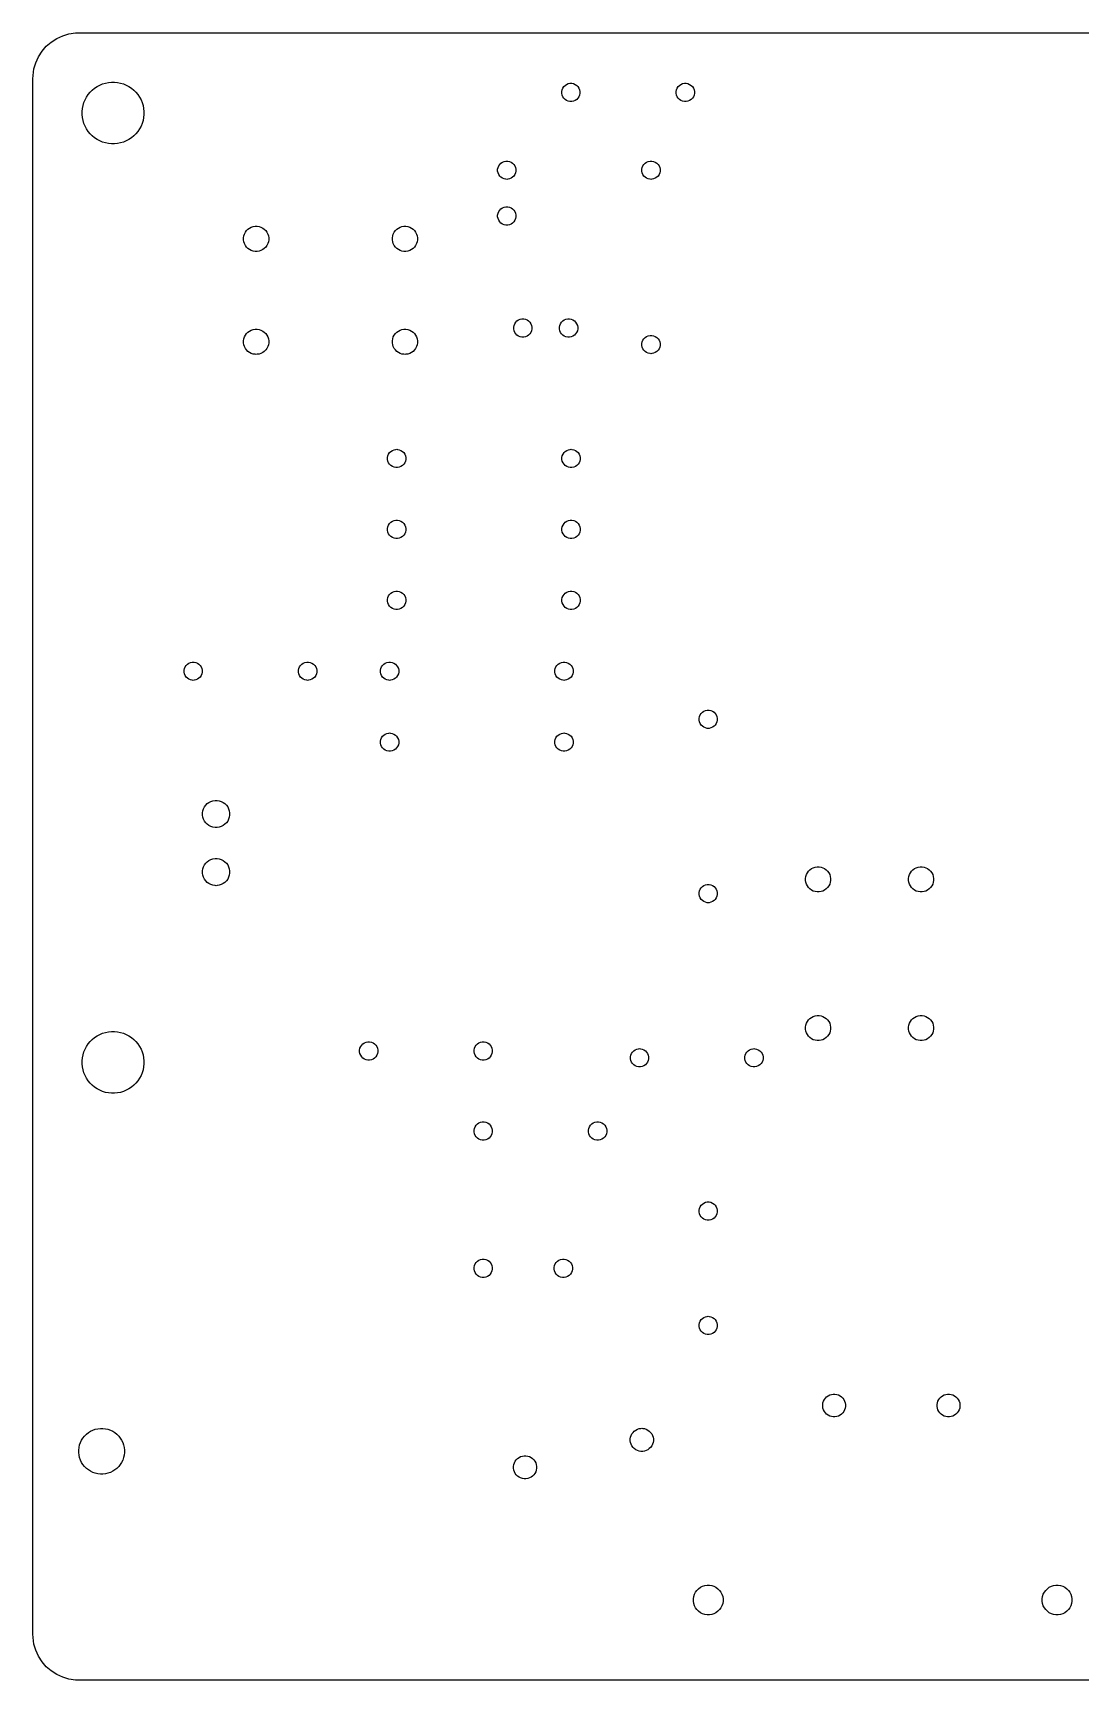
# Model space of a CAD drawing. Header units: millimetres. Extents: x 0 to 90, y 0 to 72.
# Drawn here: x 0 to 45.7, y 0 to 72 of the extents above; entities that cross this region are included whole.
import ezdxf

# ---------------------------------------------------------------- set-up
doc = ezdxf.new("R2010")
doc.units = ezdxf.units.MM
doc.layers.add('CUT', color=1, linetype='CONTINUOUS')

msp = doc.modelspace()

# ---------------------------------------------------------------- linework, layer by layer
at = {"layer": 'CUT'}
msp.add_lwpolyline([(88, 0), (2, 0), (1.8571, 0.0025), (1.5743, 0.0432), (1.3002, 0.1237), (1.0403, 0.2424), (0.7999, 0.3969), (0.584, 0.584), (0.3969, 0.7999), (0.2424, 1.0403), (0.1237, 1.3002), (0.0432, 1.5743), (0.0025, 1.8571), (0, 2), (0, 70), (0.0025, 70.1429), (0.0432, 70.4257), (0.1237, 70.6998), (0.2424, 70.9597), (0.3969, 71.2001), (0.584, 71.416), (0.7999, 71.6031), (1.0403, 71.7576), (1.3002, 71.8763), (1.5743, 71.9568), (1.8571, 71.9975), (2, 72), (88, 72)], dxfattribs=at)
for points in [[(3.5662, 69.8484), (3.6981, 69.8354), (3.828, 69.8095), (3.9548, 69.7711), (4.0772, 69.7204), (4.194, 69.6579), (4.3042, 69.5843), (4.4066, 69.5003), (4.5003, 69.4066), (4.5843, 69.3042), (4.6579, 69.194), (4.7204, 69.0772), (4.7711, 68.9548), (4.8095, 68.828), (4.8354, 68.6981), (4.8484, 68.5662), (4.8484, 68.4338), (4.8354, 68.3019), (4.8095, 68.172), (4.7711, 68.0452), (4.7204, 67.9228), (4.6579, 67.806), (4.5843, 67.6958), (4.5003, 67.5934), (4.4066, 67.4997), (4.3042, 67.4157), (4.194, 67.3421), (4.0772, 67.2796), (3.9548, 67.2289), (3.828, 67.1905), (3.6981, 67.1646), (3.5662, 67.1516), (3.5, 67.15), (3.4338, 67.1516), (3.3019, 67.1646), (3.172, 67.1905), (3.0452, 67.2289), (2.9228, 67.2796), (2.806, 67.3421), (2.6958, 67.4157), (2.5934, 67.4997), (2.4997, 67.5934), (2.4157, 67.6958), (2.3421, 67.806), (2.2796, 67.9228), (2.2289, 68.0452), (2.1905, 68.172), (2.1646, 68.3019), (2.1516, 68.4338), (2.1516, 68.5662), (2.1646, 68.6981), (2.1905, 68.828), (2.2289, 68.9548), (2.2796, 69.0772), (2.3421, 69.194), (2.4157, 69.3042), (2.4997, 69.4066), (2.5934, 69.5003), (2.6958, 69.5843), (2.806, 69.6579), (2.9228, 69.7204), (3.0452, 69.7711), (3.172, 69.8095), (3.3019, 69.8354), (3.4338, 69.8484), (3.5, 69.85)], [(23.5392, 69.7981), (23.6161, 69.7828), (23.6886, 69.7528), (23.7538, 69.7092), (23.8092, 69.6538), (23.8528, 69.5886), (23.8828, 69.5161), (23.8981, 69.4392), (23.8981, 69.3608), (23.8828, 69.2839), (23.8528, 69.2114), (23.8092, 69.1462), (23.7538, 69.0908), (23.6886, 69.0472), (23.6161, 69.0172), (23.5392, 69.0019), (23.5, 69), (23.4608, 69.0019), (23.3839, 69.0172), (23.3114, 69.0472), (23.2462, 69.0908), (23.1908, 69.1462), (23.1472, 69.2114), (23.1172, 69.2839), (23.1019, 69.3608), (23.1019, 69.4392), (23.1172, 69.5161), (23.1472, 69.5886), (23.1908, 69.6538), (23.2462, 69.7092), (23.3114, 69.7528), (23.3839, 69.7828), (23.4608, 69.7981), (23.5, 69.8)], [(28.5392, 69.7981), (28.6161, 69.7828), (28.6886, 69.7528), (28.7538, 69.7092), (28.8092, 69.6538), (28.8528, 69.5886), (28.8828, 69.5161), (28.8981, 69.4392), (28.8981, 69.3608), (28.8828, 69.2839), (28.8528, 69.2114), (28.8092, 69.1462), (28.7538, 69.0908), (28.6886, 69.0472), (28.6161, 69.0172), (28.5392, 69.0019), (28.5, 69), (28.4608, 69.0019), (28.3839, 69.0172), (28.3114, 69.0472), (28.2462, 69.0908), (28.1908, 69.1462), (28.1472, 69.2114), (28.1172, 69.2839), (28.1019, 69.3608), (28.1019, 69.4392), (28.1172, 69.5161), (28.1472, 69.5886), (28.1908, 69.6538), (28.2462, 69.7092), (28.3114, 69.7528), (28.3839, 69.7828), (28.4608, 69.7981), (28.5, 69.8)], [(20.7392, 66.3981), (20.8161, 66.3828), (20.8886, 66.3528), (20.9538, 66.3092), (21.0092, 66.2538), (21.0528, 66.1886), (21.0828, 66.1161), (21.0981, 66.0392), (21.0981, 65.9608), (21.0828, 65.8839), (21.0528, 65.8114), (21.0092, 65.7462), (20.9538, 65.6908), (20.8886, 65.6472), (20.8161, 65.6172), (20.7392, 65.6019), (20.7, 65.6), (20.6608, 65.6019), (20.5839, 65.6172), (20.5114, 65.6472), (20.4462, 65.6908), (20.3908, 65.7462), (20.3472, 65.8114), (20.3172, 65.8839), (20.3019, 65.9608), (20.3019, 66.0392), (20.3172, 66.1161), (20.3472, 66.1886), (20.3908, 66.2538), (20.4462, 66.3092), (20.5114, 66.3528), (20.5839, 66.3828), (20.6608, 66.3981), (20.7, 66.4)], [(27.0392, 66.3981), (27.1161, 66.3828), (27.1886, 66.3528), (27.2538, 66.3092), (27.3092, 66.2538), (27.3528, 66.1886), (27.3828, 66.1161), (27.3981, 66.0392), (27.3981, 65.9608), (27.3828, 65.8839), (27.3528, 65.8114), (27.3092, 65.7462), (27.2538, 65.6908), (27.1886, 65.6472), (27.1161, 65.6172), (27.0392, 65.6019), (27, 65.6), (26.9608, 65.6019), (26.8839, 65.6172), (26.8114, 65.6472), (26.7462, 65.6908), (26.6908, 65.7462), (26.6472, 65.8114), (26.6172, 65.8839), (26.6019, 65.9608), (26.6019, 66.0392), (26.6172, 66.1161), (26.6472, 66.1886), (26.6908, 66.2538), (26.7462, 66.3092), (26.8114, 66.3528), (26.8839, 66.3828), (26.9608, 66.3981), (27, 66.4)], [(20.7392, 64.3981), (20.8161, 64.3828), (20.8886, 64.3528), (20.9538, 64.3092), (21.0092, 64.2538), (21.0528, 64.1886), (21.0828, 64.1161), (21.0981, 64.0392), (21.0981, 63.9608), (21.0828, 63.8839), (21.0528, 63.8114), (21.0092, 63.7462), (20.9538, 63.6908), (20.8886, 63.6472), (20.8161, 63.6172), (20.7392, 63.6019), (20.7, 63.6), (20.6608, 63.6019), (20.5839, 63.6172), (20.5114, 63.6472), (20.4462, 63.6908), (20.3908, 63.7462), (20.3472, 63.8114), (20.3172, 63.8839), (20.3019, 63.9608), (20.3019, 64.0392), (20.3172, 64.1161), (20.3472, 64.1886), (20.3908, 64.2538), (20.4462, 64.3092), (20.5114, 64.3528), (20.5839, 64.3828), (20.6608, 64.3981), (20.7, 64.4)], [(9.7932, 63.5483), (9.8784, 63.5348), (9.9605, 63.5081), (10.0374, 63.469), (10.1072, 63.4182), (10.1682, 63.3572), (10.219, 63.2874), (10.2581, 63.2105), (10.2848, 63.1284), (10.2983, 63.0432), (10.2983, 62.9568), (10.2848, 62.8716), (10.2581, 62.7895), (10.219, 62.7126), (10.1682, 62.6428), (10.1072, 62.5818), (10.0374, 62.531), (9.9605, 62.4919), (9.8784, 62.4652), (9.7932, 62.4517), (9.75, 62.45), (9.7068, 62.4517), (9.6216, 62.4652), (9.5395, 62.4919), (9.4626, 62.531), (9.3928, 62.5818), (9.3318, 62.6428), (9.281, 62.7126), (9.2419, 62.7895), (9.2152, 62.8716), (9.2017, 62.9568), (9.2017, 63.0432), (9.2152, 63.1284), (9.2419, 63.2105), (9.281, 63.2874), (9.3318, 63.3572), (9.3928, 63.4182), (9.4626, 63.469), (9.5395, 63.5081), (9.6216, 63.5348), (9.7068, 63.5483), (9.75, 63.55)], [(16.2932, 63.5483), (16.3784, 63.5348), (16.4605, 63.5081), (16.5374, 63.469), (16.6072, 63.4182), (16.6682, 63.3572), (16.719, 63.2874), (16.7581, 63.2105), (16.7848, 63.1284), (16.7983, 63.0432), (16.7983, 62.9568), (16.7848, 62.8716), (16.7581, 62.7895), (16.719, 62.7126), (16.6682, 62.6428), (16.6072, 62.5818), (16.5374, 62.531), (16.4605, 62.4919), (16.3784, 62.4652), (16.2932, 62.4517), (16.25, 62.45), (16.2068, 62.4517), (16.1216, 62.4652), (16.0395, 62.4919), (15.9626, 62.531), (15.8928, 62.5818), (15.8318, 62.6428), (15.781, 62.7126), (15.7419, 62.7895), (15.7152, 62.8716), (15.7017, 62.9568), (15.7017, 63.0432), (15.7152, 63.1284), (15.7419, 63.2105), (15.781, 63.2874), (15.8318, 63.3572), (15.8928, 63.4182), (15.9626, 63.469), (16.0395, 63.5081), (16.1216, 63.5348), (16.2068, 63.5483), (16.25, 63.55)], [(9.7932, 59.0483), (9.8784, 59.0348), (9.9605, 59.0081), (10.0374, 58.969), (10.1072, 58.9182), (10.1682, 58.8572), (10.219, 58.7874), (10.2581, 58.7105), (10.2848, 58.6284), (10.2983, 58.5432), (10.2983, 58.4568), (10.2848, 58.3716), (10.2581, 58.2895), (10.219, 58.2126), (10.1682, 58.1428), (10.1072, 58.0818), (10.0374, 58.031), (9.9605, 57.9919), (9.8784, 57.9652), (9.7932, 57.9517), (9.75, 57.95), (9.7068, 57.9517), (9.6216, 57.9652), (9.5395, 57.9919), (9.4626, 58.031), (9.3928, 58.0818), (9.3318, 58.1428), (9.281, 58.2126), (9.2419, 58.2895), (9.2152, 58.3716), (9.2017, 58.4568), (9.2017, 58.5432), (9.2152, 58.6284), (9.2419, 58.7105), (9.281, 58.7874), (9.3318, 58.8572), (9.3928, 58.9182), (9.4626, 58.969), (9.5395, 59.0081), (9.6216, 59.0348), (9.7068, 59.0483), (9.75, 59.05)], [(16.2932, 59.0483), (16.3784, 59.0348), (16.4605, 59.0081), (16.5374, 58.969), (16.6072, 58.9182), (16.6682, 58.8572), (16.719, 58.7874), (16.7581, 58.7105), (16.7848, 58.6284), (16.7983, 58.5432), (16.7983, 58.4568), (16.7848, 58.3716), (16.7581, 58.2895), (16.719, 58.2126), (16.6682, 58.1428), (16.6072, 58.0818), (16.5374, 58.031), (16.4605, 57.9919), (16.3784, 57.9652), (16.2932, 57.9517), (16.25, 57.95), (16.2068, 57.9517), (16.1216, 57.9652), (16.0395, 57.9919), (15.9626, 58.031), (15.8928, 58.0818), (15.8318, 58.1428), (15.781, 58.2126), (15.7419, 58.2895), (15.7152, 58.3716), (15.7017, 58.4568), (15.7017, 58.5432), (15.7152, 58.6284), (15.7419, 58.7105), (15.781, 58.7874), (15.8318, 58.8572), (15.8928, 58.9182), (15.9626, 58.969), (16.0395, 59.0081), (16.1216, 59.0348), (16.2068, 59.0483), (16.25, 59.05)], [(21.4392, 59.4981), (21.5161, 59.4828), (21.5886, 59.4528), (21.6538, 59.4092), (21.7092, 59.3538), (21.7528, 59.2886), (21.7828, 59.2161), (21.7981, 59.1392), (21.7981, 59.0608), (21.7828, 58.9839), (21.7528, 58.9114), (21.7092, 58.8462), (21.6538, 58.7908), (21.5886, 58.7472), (21.5161, 58.7172), (21.4392, 58.7019), (21.4, 58.7), (21.3608, 58.7019), (21.2839, 58.7172), (21.2114, 58.7472), (21.1462, 58.7908), (21.0908, 58.8462), (21.0472, 58.9114), (21.0172, 58.9839), (21.0019, 59.0608), (21.0019, 59.1392), (21.0172, 59.2161), (21.0472, 59.2886), (21.0908, 59.3538), (21.1462, 59.4092), (21.2114, 59.4528), (21.2839, 59.4828), (21.3608, 59.4981), (21.4, 59.5)], [(23.4392, 59.4981), (23.5161, 59.4828), (23.5886, 59.4528), (23.6538, 59.4092), (23.7092, 59.3538), (23.7528, 59.2886), (23.7828, 59.2161), (23.7981, 59.1392), (23.7981, 59.0608), (23.7828, 58.9839), (23.7528, 58.9114), (23.7092, 58.8462), (23.6538, 58.7908), (23.5886, 58.7472), (23.5161, 58.7172), (23.4392, 58.7019), (23.4, 58.7), (23.3608, 58.7019), (23.2839, 58.7172), (23.2114, 58.7472), (23.1462, 58.7908), (23.0908, 58.8462), (23.0472, 58.9114), (23.0172, 58.9839), (23.0019, 59.0608), (23.0019, 59.1392), (23.0172, 59.2161), (23.0472, 59.2886), (23.0908, 59.3538), (23.1462, 59.4092), (23.2114, 59.4528), (23.2839, 59.4828), (23.3608, 59.4981), (23.4, 59.5)], [(27.0392, 58.7781), (27.1161, 58.7628), (27.1886, 58.7328), (27.2538, 58.6892), (27.3092, 58.6338), (27.3528, 58.5686), (27.3828, 58.4961), (27.3981, 58.4192), (27.3981, 58.3408), (27.3828, 58.2639), (27.3528, 58.1914), (27.3092, 58.1262), (27.2538, 58.0708), (27.1886, 58.0272), (27.1161, 57.9972), (27.0392, 57.9819), (27, 57.98), (26.9608, 57.9819), (26.8839, 57.9972), (26.8114, 58.0272), (26.7462, 58.0708), (26.6908, 58.1262), (26.6472, 58.1914), (26.6172, 58.2639), (26.6019, 58.3408), (26.6019, 58.4192), (26.6172, 58.4961), (26.6472, 58.5686), (26.6908, 58.6338), (26.7462, 58.6892), (26.8114, 58.7328), (26.8839, 58.7628), (26.9608, 58.7781), (27, 58.78)], [(15.9292, 53.7981), (16.0061, 53.7828), (16.0786, 53.7528), (16.1438, 53.7092), (16.1992, 53.6538), (16.2428, 53.5886), (16.2728, 53.5161), (16.2881, 53.4392), (16.2881, 53.3608), (16.2728, 53.2839), (16.2428, 53.2114), (16.1992, 53.1462), (16.1438, 53.0908), (16.0786, 53.0472), (16.0061, 53.0172), (15.9292, 53.0019), (15.89, 53), (15.8508, 53.0019), (15.7739, 53.0172), (15.7014, 53.0472), (15.6362, 53.0908), (15.5808, 53.1462), (15.5372, 53.2114), (15.5072, 53.2839), (15.4919, 53.3608), (15.4919, 53.4392), (15.5072, 53.5161), (15.5372, 53.5886), (15.5808, 53.6538), (15.6362, 53.7092), (15.7014, 53.7528), (15.7739, 53.7828), (15.8508, 53.7981), (15.89, 53.8)], [(23.5492, 53.7981), (23.6261, 53.7828), (23.6986, 53.7528), (23.7638, 53.7092), (23.8192, 53.6538), (23.8628, 53.5886), (23.8928, 53.5161), (23.9081, 53.4392), (23.9081, 53.3608), (23.8928, 53.2839), (23.8628, 53.2114), (23.8192, 53.1462), (23.7638, 53.0908), (23.6986, 53.0472), (23.6261, 53.0172), (23.5492, 53.0019), (23.51, 53), (23.4708, 53.0019), (23.3939, 53.0172), (23.3214, 53.0472), (23.2562, 53.0908), (23.2008, 53.1462), (23.1572, 53.2114), (23.1272, 53.2839), (23.1119, 53.3608), (23.1119, 53.4392), (23.1272, 53.5161), (23.1572, 53.5886), (23.2008, 53.6538), (23.2562, 53.7092), (23.3214, 53.7528), (23.3939, 53.7828), (23.4708, 53.7981), (23.51, 53.8)], [(15.9292, 50.6981), (16.0061, 50.6828), (16.0786, 50.6528), (16.1438, 50.6092), (16.1992, 50.5538), (16.2428, 50.4886), (16.2728, 50.4161), (16.2881, 50.3392), (16.2881, 50.2608), (16.2728, 50.1839), (16.2428, 50.1114), (16.1992, 50.0462), (16.1438, 49.9908), (16.0786, 49.9472), (16.0061, 49.9172), (15.9292, 49.9019), (15.89, 49.9), (15.8508, 49.9019), (15.7739, 49.9172), (15.7014, 49.9472), (15.6362, 49.9908), (15.5808, 50.0462), (15.5372, 50.1114), (15.5072, 50.1839), (15.4919, 50.2608), (15.4919, 50.3392), (15.5072, 50.4161), (15.5372, 50.4886), (15.5808, 50.5538), (15.6362, 50.6092), (15.7014, 50.6528), (15.7739, 50.6828), (15.8508, 50.6981), (15.89, 50.7)], [(23.5492, 50.6981), (23.6261, 50.6828), (23.6986, 50.6528), (23.7638, 50.6092), (23.8192, 50.5538), (23.8628, 50.4886), (23.8928, 50.4161), (23.9081, 50.3392), (23.9081, 50.2608), (23.8928, 50.1839), (23.8628, 50.1114), (23.8192, 50.0462), (23.7638, 49.9908), (23.6986, 49.9472), (23.6261, 49.9172), (23.5492, 49.9019), (23.51, 49.9), (23.4708, 49.9019), (23.3939, 49.9172), (23.3214, 49.9472), (23.2562, 49.9908), (23.2008, 50.0462), (23.1572, 50.1114), (23.1272, 50.1839), (23.1119, 50.2608), (23.1119, 50.3392), (23.1272, 50.4161), (23.1572, 50.4886), (23.2008, 50.5538), (23.2562, 50.6092), (23.3214, 50.6528), (23.3939, 50.6828), (23.4708, 50.6981), (23.51, 50.7)], [(15.9292, 47.5981), (16.0061, 47.5828), (16.0786, 47.5528), (16.1438, 47.5092), (16.1992, 47.4538), (16.2428, 47.3886), (16.2728, 47.3161), (16.2881, 47.2392), (16.2881, 47.1608), (16.2728, 47.0839), (16.2428, 47.0114), (16.1992, 46.9462), (16.1438, 46.8908), (16.0786, 46.8472), (16.0061, 46.8172), (15.9292, 46.8019), (15.89, 46.8), (15.8508, 46.8019), (15.7739, 46.8172), (15.7014, 46.8472), (15.6362, 46.8908), (15.5808, 46.9462), (15.5372, 47.0114), (15.5072, 47.0839), (15.4919, 47.1608), (15.4919, 47.2392), (15.5072, 47.3161), (15.5372, 47.3886), (15.5808, 47.4538), (15.6362, 47.5092), (15.7014, 47.5528), (15.7739, 47.5828), (15.8508, 47.5981), (15.89, 47.6)], [(23.5492, 47.5981), (23.6261, 47.5828), (23.6986, 47.5528), (23.7638, 47.5092), (23.8192, 47.4538), (23.8628, 47.3886), (23.8928, 47.3161), (23.9081, 47.2392), (23.9081, 47.1608), (23.8928, 47.0839), (23.8628, 47.0114), (23.8192, 46.9462), (23.7638, 46.8908), (23.6986, 46.8472), (23.6261, 46.8172), (23.5492, 46.8019), (23.51, 46.8), (23.4708, 46.8019), (23.3939, 46.8172), (23.3214, 46.8472), (23.2562, 46.8908), (23.2008, 46.9462), (23.1572, 47.0114), (23.1272, 47.0839), (23.1119, 47.1608), (23.1119, 47.2392), (23.1272, 47.3161), (23.1572, 47.3886), (23.2008, 47.4538), (23.2562, 47.5092), (23.3214, 47.5528), (23.3939, 47.5828), (23.4708, 47.5981), (23.51, 47.6)], [(7.0392, 44.4981), (7.1161, 44.4828), (7.1886, 44.4528), (7.2538, 44.4092), (7.3092, 44.3538), (7.3528, 44.2886), (7.3828, 44.2161), (7.3981, 44.1392), (7.3981, 44.0608), (7.3828, 43.9839), (7.3528, 43.9114), (7.3092, 43.8462), (7.2538, 43.7908), (7.1886, 43.7472), (7.1161, 43.7172), (7.0392, 43.7019), (7, 43.7), (6.9608, 43.7019), (6.8839, 43.7172), (6.8114, 43.7472), (6.7462, 43.7908), (6.6908, 43.8462), (6.6472, 43.9114), (6.6172, 43.9839), (6.6019, 44.0608), (6.6019, 44.1392), (6.6172, 44.2161), (6.6472, 44.2886), (6.6908, 44.3538), (6.7462, 44.4092), (6.8114, 44.4528), (6.8839, 44.4828), (6.9608, 44.4981), (7, 44.5)], [(12.0392, 44.4981), (12.1161, 44.4828), (12.1886, 44.4528), (12.2538, 44.4092), (12.3092, 44.3538), (12.3528, 44.2886), (12.3828, 44.2161), (12.3981, 44.1392), (12.3981, 44.0608), (12.3828, 43.9839), (12.3528, 43.9114), (12.3092, 43.8462), (12.2538, 43.7908), (12.1886, 43.7472), (12.1161, 43.7172), (12.0392, 43.7019), (12, 43.7), (11.9608, 43.7019), (11.8839, 43.7172), (11.8114, 43.7472), (11.7462, 43.7908), (11.6908, 43.8462), (11.6472, 43.9114), (11.6172, 43.9839), (11.6019, 44.0608), (11.6019, 44.1392), (11.6172, 44.2161), (11.6472, 44.2886), (11.6908, 44.3538), (11.7462, 44.4092), (11.8114, 44.4528), (11.8839, 44.4828), (11.9608, 44.4981), (12, 44.5)], [(15.6192, 44.4981), (15.6961, 44.4828), (15.7686, 44.4528), (15.8338, 44.4092), (15.8892, 44.3538), (15.9328, 44.2886), (15.9628, 44.2161), (15.9781, 44.1392), (15.9781, 44.0608), (15.9628, 43.9839), (15.9328, 43.9114), (15.8892, 43.8462), (15.8338, 43.7908), (15.7686, 43.7472), (15.6961, 43.7172), (15.6192, 43.7019), (15.58, 43.7), (15.5408, 43.7019), (15.4639, 43.7172), (15.3914, 43.7472), (15.3262, 43.7908), (15.2708, 43.8462), (15.2272, 43.9114), (15.1972, 43.9839), (15.1819, 44.0608), (15.1819, 44.1392), (15.1972, 44.2161), (15.2272, 44.2886), (15.2708, 44.3538), (15.3262, 44.4092), (15.3914, 44.4528), (15.4639, 44.4828), (15.5408, 44.4981), (15.58, 44.5)], [(23.2392, 44.4981), (23.3161, 44.4828), (23.3886, 44.4528), (23.4538, 44.4092), (23.5092, 44.3538), (23.5528, 44.2886), (23.5828, 44.2161), (23.5981, 44.1392), (23.5981, 44.0608), (23.5828, 43.9839), (23.5528, 43.9114), (23.5092, 43.8462), (23.4538, 43.7908), (23.3886, 43.7472), (23.3161, 43.7172), (23.2392, 43.7019), (23.2, 43.7), (23.1608, 43.7019), (23.0839, 43.7172), (23.0114, 43.7472), (22.9462, 43.7908), (22.8908, 43.8462), (22.8472, 43.9114), (22.8172, 43.9839), (22.8019, 44.0608), (22.8019, 44.1392), (22.8172, 44.2161), (22.8472, 44.2886), (22.8908, 44.3538), (22.9462, 44.4092), (23.0114, 44.4528), (23.0839, 44.4828), (23.1608, 44.4981), (23.2, 44.5)], [(29.5392, 42.3981), (29.6161, 42.3828), (29.6886, 42.3528), (29.7538, 42.3092), (29.8092, 42.2538), (29.8528, 42.1886), (29.8828, 42.1161), (29.8981, 42.0392), (29.8981, 41.9608), (29.8828, 41.8839), (29.8528, 41.8114), (29.8092, 41.7462), (29.7538, 41.6908), (29.6886, 41.6472), (29.6161, 41.6172), (29.5392, 41.6019), (29.5, 41.6), (29.4608, 41.6019), (29.3839, 41.6172), (29.3114, 41.6472), (29.2462, 41.6908), (29.1908, 41.7462), (29.1472, 41.8114), (29.1172, 41.8839), (29.1019, 41.9608), (29.1019, 42.0392), (29.1172, 42.1161), (29.1472, 42.1886), (29.1908, 42.2538), (29.2462, 42.3092), (29.3114, 42.3528), (29.3839, 42.3828), (29.4608, 42.3981), (29.5, 42.4)], [(15.6192, 41.3981), (15.6961, 41.3828), (15.7686, 41.3528), (15.8338, 41.3092), (15.8892, 41.2538), (15.9328, 41.1886), (15.9628, 41.1161), (15.9781, 41.0392), (15.9781, 40.9608), (15.9628, 40.8839), (15.9328, 40.8114), (15.8892, 40.7462), (15.8338, 40.6908), (15.7686, 40.6472), (15.6961, 40.6172), (15.6192, 40.6019), (15.58, 40.6), (15.5408, 40.6019), (15.4639, 40.6172), (15.3914, 40.6472), (15.3262, 40.6908), (15.2708, 40.7462), (15.2272, 40.8114), (15.1972, 40.8839), (15.1819, 40.9608), (15.1819, 41.0392), (15.1972, 41.1161), (15.2272, 41.1886), (15.2708, 41.2538), (15.3262, 41.3092), (15.3914, 41.3528), (15.4639, 41.3828), (15.5408, 41.3981), (15.58, 41.4)], [(23.2392, 41.3981), (23.3161, 41.3828), (23.3886, 41.3528), (23.4538, 41.3092), (23.5092, 41.2538), (23.5528, 41.1886), (23.5828, 41.1161), (23.5981, 41.0392), (23.5981, 40.9608), (23.5828, 40.8839), (23.5528, 40.8114), (23.5092, 40.7462), (23.4538, 40.6908), (23.3886, 40.6472), (23.3161, 40.6172), (23.2392, 40.6019), (23.2, 40.6), (23.1608, 40.6019), (23.0839, 40.6172), (23.0114, 40.6472), (22.9462, 40.6908), (22.8908, 40.7462), (22.8472, 40.8114), (22.8172, 40.8839), (22.8019, 40.9608), (22.8019, 41.0392), (22.8172, 41.1161), (22.8472, 41.1886), (22.8908, 41.2538), (22.9462, 41.3092), (23.0114, 41.3528), (23.0839, 41.3828), (23.1608, 41.3981), (23.2, 41.4)], [(8.0467, 38.4532), (8.1389, 38.4386), (8.2277, 38.4097), (8.3109, 38.3673), (8.3864, 38.3124), (8.4524, 38.2464), (8.5073, 38.1709), (8.5497, 38.0877), (8.5786, 37.9989), (8.5932, 37.9067), (8.5932, 37.8133), (8.5786, 37.7211), (8.5497, 37.6323), (8.5073, 37.5491), (8.4524, 37.4736), (8.3864, 37.4076), (8.3109, 37.3527), (8.2277, 37.3103), (8.1389, 37.2814), (8.0467, 37.2668), (8, 37.265), (7.9533, 37.2668), (7.8611, 37.2814), (7.7723, 37.3103), (7.6891, 37.3527), (7.6136, 37.4076), (7.5476, 37.4736), (7.4927, 37.5491), (7.4503, 37.6323), (7.4214, 37.7211), (7.4068, 37.8133), (7.4068, 37.9067), (7.4214, 37.9989), (7.4503, 38.0877), (7.4927, 38.1709), (7.5476, 38.2464), (7.6136, 38.3124), (7.6891, 38.3673), (7.7723, 38.4097), (7.8611, 38.4386), (7.9533, 38.4532), (8, 38.455)], [(8.0467, 35.9132), (8.1389, 35.8986), (8.2277, 35.8697), (8.3109, 35.8273), (8.3864, 35.7724), (8.4524, 35.7064), (8.5073, 35.6309), (8.5497, 35.5477), (8.5786, 35.4589), (8.5932, 35.3667), (8.5932, 35.2733), (8.5786, 35.1811), (8.5497, 35.0923), (8.5073, 35.0091), (8.4524, 34.9336), (8.3864, 34.8676), (8.3109, 34.8127), (8.2277, 34.7703), (8.1389, 34.7414), (8.0467, 34.7268), (8, 34.725), (7.9533, 34.7268), (7.8611, 34.7414), (7.7723, 34.7703), (7.6891, 34.8127), (7.6136, 34.8676), (7.5476, 34.9336), (7.4927, 35.0091), (7.4503, 35.0923), (7.4214, 35.1811), (7.4068, 35.2733), (7.4068, 35.3667), (7.4214, 35.4589), (7.4503, 35.5477), (7.4927, 35.6309), (7.5476, 35.7064), (7.6136, 35.7724), (7.6891, 35.8273), (7.7723, 35.8697), (7.8611, 35.8986), (7.9533, 35.9132), (8, 35.915)], [(34.3432, 35.5483), (34.4284, 35.5348), (34.5105, 35.5081), (34.5874, 35.469), (34.6572, 35.4182), (34.7182, 35.3572), (34.769, 35.2874), (34.8081, 35.2105), (34.8348, 35.1284), (34.8483, 35.0432), (34.8483, 34.9568), (34.8348, 34.8716), (34.8081, 34.7895), (34.769, 34.7126), (34.7182, 34.6428), (34.6572, 34.5818), (34.5874, 34.531), (34.5105, 34.4919), (34.4284, 34.4652), (34.3432, 34.4517), (34.3, 34.45), (34.2568, 34.4517), (34.1716, 34.4652), (34.0895, 34.4919), (34.0126, 34.531), (33.9428, 34.5818), (33.8818, 34.6428), (33.831, 34.7126), (33.7919, 34.7895), (33.7652, 34.8716), (33.7517, 34.9568), (33.7517, 35.0432), (33.7652, 35.1284), (33.7919, 35.2105), (33.831, 35.2874), (33.8818, 35.3572), (33.9428, 35.4182), (34.0126, 35.469), (34.0895, 35.5081), (34.1716, 35.5348), (34.2568, 35.5483), (34.3, 35.55)], [(38.8432, 35.5483), (38.9284, 35.5348), (39.0105, 35.5081), (39.0874, 35.469), (39.1572, 35.4182), (39.2182, 35.3572), (39.269, 35.2874), (39.3081, 35.2105), (39.3348, 35.1284), (39.3483, 35.0432), (39.3483, 34.9568), (39.3348, 34.8716), (39.3081, 34.7895), (39.269, 34.7126), (39.2182, 34.6428), (39.1572, 34.5818), (39.0874, 34.531), (39.0105, 34.4919), (38.9284, 34.4652), (38.8432, 34.4517), (38.8, 34.45), (38.7568, 34.4517), (38.6716, 34.4652), (38.5895, 34.4919), (38.5126, 34.531), (38.4428, 34.5818), (38.3818, 34.6428), (38.331, 34.7126), (38.2919, 34.7895), (38.2652, 34.8716), (38.2517, 34.9568), (38.2517, 35.0432), (38.2652, 35.1284), (38.2919, 35.2105), (38.331, 35.2874), (38.3818, 35.3572), (38.4428, 35.4182), (38.5126, 35.469), (38.5895, 35.5081), (38.6716, 35.5348), (38.7568, 35.5483), (38.8, 35.55)], [(29.5392, 34.7781), (29.6161, 34.7628), (29.6886, 34.7328), (29.7538, 34.6892), (29.8092, 34.6338), (29.8528, 34.5686), (29.8828, 34.4961), (29.8981, 34.4192), (29.8981, 34.3408), (29.8828, 34.2639), (29.8528, 34.1914), (29.8092, 34.1262), (29.7538, 34.0708), (29.6886, 34.0272), (29.6161, 33.9972), (29.5392, 33.9819), (29.5, 33.98), (29.4608, 33.9819), (29.3839, 33.9972), (29.3114, 34.0272), (29.2462, 34.0708), (29.1908, 34.1262), (29.1472, 34.1914), (29.1172, 34.2639), (29.1019, 34.3408), (29.1019, 34.4192), (29.1172, 34.4961), (29.1472, 34.5686), (29.1908, 34.6338), (29.2462, 34.6892), (29.3114, 34.7328), (29.3839, 34.7628), (29.4608, 34.7781), (29.5, 34.78)], [(34.3432, 29.0483), (34.4284, 29.0348), (34.5105, 29.0081), (34.5874, 28.969), (34.6572, 28.9182), (34.7182, 28.8572), (34.769, 28.7874), (34.8081, 28.7105), (34.8348, 28.6284), (34.8483, 28.5432), (34.8483, 28.4568), (34.8348, 28.3716), (34.8081, 28.2895), (34.769, 28.2126), (34.7182, 28.1428), (34.6572, 28.0818), (34.5874, 28.031), (34.5105, 27.9919), (34.4284, 27.9652), (34.3432, 27.9517), (34.3, 27.95), (34.2568, 27.9517), (34.1716, 27.9652), (34.0895, 27.9919), (34.0126, 28.031), (33.9428, 28.0818), (33.8818, 28.1428), (33.831, 28.2126), (33.7919, 28.2895), (33.7652, 28.3716), (33.7517, 28.4568), (33.7517, 28.5432), (33.7652, 28.6284), (33.7919, 28.7105), (33.831, 28.7874), (33.8818, 28.8572), (33.9428, 28.9182), (34.0126, 28.969), (34.0895, 29.0081), (34.1716, 29.0348), (34.2568, 29.0483), (34.3, 29.05)], [(38.8432, 29.0483), (38.9284, 29.0348), (39.0105, 29.0081), (39.0874, 28.969), (39.1572, 28.9182), (39.2182, 28.8572), (39.269, 28.7874), (39.3081, 28.7105), (39.3348, 28.6284), (39.3483, 28.5432), (39.3483, 28.4568), (39.3348, 28.3716), (39.3081, 28.2895), (39.269, 28.2126), (39.2182, 28.1428), (39.1572, 28.0818), (39.0874, 28.031), (39.0105, 27.9919), (38.9284, 27.9652), (38.8432, 27.9517), (38.8, 27.95), (38.7568, 27.9517), (38.6716, 27.9652), (38.5895, 27.9919), (38.5126, 28.031), (38.4428, 28.0818), (38.3818, 28.1428), (38.331, 28.2126), (38.2919, 28.2895), (38.2652, 28.3716), (38.2517, 28.4568), (38.2517, 28.5432), (38.2652, 28.6284), (38.2919, 28.7105), (38.331, 28.7874), (38.3818, 28.8572), (38.4428, 28.9182), (38.5126, 28.969), (38.5895, 29.0081), (38.6716, 29.0348), (38.7568, 29.0483), (38.8, 29.05)], [(3.5662, 28.3484), (3.6981, 28.3354), (3.828, 28.3095), (3.9548, 28.2711), (4.0772, 28.2204), (4.194, 28.1579), (4.3042, 28.0843), (4.4066, 28.0003), (4.5003, 27.9066), (4.5843, 27.8042), (4.6579, 27.694), (4.7204, 27.5772), (4.7711, 27.4548), (4.8095, 27.328), (4.8354, 27.1981), (4.8484, 27.0662), (4.8484, 26.9338), (4.8354, 26.8019), (4.8095, 26.672), (4.7711, 26.5452), (4.7204, 26.4228), (4.6579, 26.306), (4.5843, 26.1958), (4.5003, 26.0934), (4.4066, 25.9997), (4.3042, 25.9157), (4.194, 25.8421), (4.0772, 25.7796), (3.9548, 25.7289), (3.828, 25.6905), (3.6981, 25.6646), (3.5662, 25.6516), (3.5, 25.65), (3.4338, 25.6516), (3.3019, 25.6646), (3.172, 25.6905), (3.0452, 25.7289), (2.9228, 25.7796), (2.806, 25.8421), (2.6958, 25.9157), (2.5934, 25.9997), (2.4997, 26.0934), (2.4157, 26.1958), (2.3421, 26.306), (2.2796, 26.4228), (2.2289, 26.5452), (2.1905, 26.672), (2.1646, 26.8019), (2.1516, 26.9338), (2.1516, 27.0662), (2.1646, 27.1981), (2.1905, 27.328), (2.2289, 27.4548), (2.2796, 27.5772), (2.3421, 27.694), (2.4157, 27.8042), (2.4997, 27.9066), (2.5934, 28.0003), (2.6958, 28.0843), (2.806, 28.1579), (2.9228, 28.2204), (3.0452, 28.2711), (3.172, 28.3095), (3.3019, 28.3354), (3.4338, 28.3484), (3.5, 28.35)], [(14.7092, 27.8981), (14.7861, 27.8828), (14.8586, 27.8528), (14.9238, 27.8092), (14.9792, 27.7538), (15.0228, 27.6886), (15.0528, 27.6161), (15.0681, 27.5392), (15.0681, 27.4608), (15.0528, 27.3839), (15.0228, 27.3114), (14.9792, 27.2462), (14.9238, 27.1908), (14.8586, 27.1472), (14.7861, 27.1172), (14.7092, 27.1019), (14.67, 27.1), (14.6308, 27.1019), (14.5539, 27.1172), (14.4814, 27.1472), (14.4162, 27.1908), (14.3608, 27.2462), (14.3172, 27.3114), (14.2872, 27.3839), (14.2719, 27.4608), (14.2719, 27.5392), (14.2872, 27.6161), (14.3172, 27.6886), (14.3608, 27.7538), (14.4162, 27.8092), (14.4814, 27.8528), (14.5539, 27.8828), (14.6308, 27.8981), (14.67, 27.9)], [(19.7092, 27.8981), (19.7861, 27.8828), (19.8586, 27.8528), (19.9238, 27.8092), (19.9792, 27.7538), (20.0228, 27.6886), (20.0528, 27.6161), (20.0681, 27.5392), (20.0681, 27.4608), (20.0528, 27.3839), (20.0228, 27.3114), (19.9792, 27.2462), (19.9238, 27.1908), (19.8586, 27.1472), (19.7861, 27.1172), (19.7092, 27.1019), (19.67, 27.1), (19.6308, 27.1019), (19.5539, 27.1172), (19.4814, 27.1472), (19.4162, 27.1908), (19.3608, 27.2462), (19.3172, 27.3114), (19.2872, 27.3839), (19.2719, 27.4608), (19.2719, 27.5392), (19.2872, 27.6161), (19.3172, 27.6886), (19.3608, 27.7538), (19.4162, 27.8092), (19.4814, 27.8528), (19.5539, 27.8828), (19.6308, 27.8981), (19.67, 27.9)], [(26.5392, 27.5981), (26.6161, 27.5828), (26.6886, 27.5528), (26.7538, 27.5092), (26.8092, 27.4538), (26.8528, 27.3886), (26.8828, 27.3161), (26.8981, 27.2392), (26.8981, 27.1608), (26.8828, 27.0839), (26.8528, 27.0114), (26.8092, 26.9462), (26.7538, 26.8908), (26.6886, 26.8472), (26.6161, 26.8172), (26.5392, 26.8019), (26.5, 26.8), (26.4608, 26.8019), (26.3839, 26.8172), (26.3114, 26.8472), (26.2462, 26.8908), (26.1908, 26.9462), (26.1472, 27.0114), (26.1172, 27.0839), (26.1019, 27.1608), (26.1019, 27.2392), (26.1172, 27.3161), (26.1472, 27.3886), (26.1908, 27.4538), (26.2462, 27.5092), (26.3114, 27.5528), (26.3839, 27.5828), (26.4608, 27.5981), (26.5, 27.6)], [(31.5392, 27.5981), (31.6161, 27.5828), (31.6886, 27.5528), (31.7538, 27.5092), (31.8092, 27.4538), (31.8528, 27.3886), (31.8828, 27.3161), (31.8981, 27.2392), (31.8981, 27.1608), (31.8828, 27.0839), (31.8528, 27.0114), (31.8092, 26.9462), (31.7538, 26.8908), (31.6886, 26.8472), (31.6161, 26.8172), (31.5392, 26.8019), (31.5, 26.8), (31.4608, 26.8019), (31.3839, 26.8172), (31.3114, 26.8472), (31.2462, 26.8908), (31.1908, 26.9462), (31.1472, 27.0114), (31.1172, 27.0839), (31.1019, 27.1608), (31.1019, 27.2392), (31.1172, 27.3161), (31.1472, 27.3886), (31.1908, 27.4538), (31.2462, 27.5092), (31.3114, 27.5528), (31.3839, 27.5828), (31.4608, 27.5981), (31.5, 27.6)], [(19.7092, 24.3981), (19.7861, 24.3828), (19.8586, 24.3528), (19.9238, 24.3092), (19.9792, 24.2538), (20.0228, 24.1886), (20.0528, 24.1161), (20.0681, 24.0392), (20.0681, 23.9608), (20.0528, 23.8839), (20.0228, 23.8114), (19.9792, 23.7462), (19.9238, 23.6908), (19.8586, 23.6472), (19.7861, 23.6172), (19.7092, 23.6019), (19.67, 23.6), (19.6308, 23.6019), (19.5539, 23.6172), (19.4814, 23.6472), (19.4162, 23.6908), (19.3608, 23.7462), (19.3172, 23.8114), (19.2872, 23.8839), (19.2719, 23.9608), (19.2719, 24.0392), (19.2872, 24.1161), (19.3172, 24.1886), (19.3608, 24.2538), (19.4162, 24.3092), (19.4814, 24.3528), (19.5539, 24.3828), (19.6308, 24.3981), (19.67, 24.4)], [(24.7092, 24.3981), (24.7861, 24.3828), (24.8586, 24.3528), (24.9238, 24.3092), (24.9792, 24.2538), (25.0228, 24.1886), (25.0528, 24.1161), (25.0681, 24.0392), (25.0681, 23.9608), (25.0528, 23.8839), (25.0228, 23.8114), (24.9792, 23.7462), (24.9238, 23.6908), (24.8586, 23.6472), (24.7861, 23.6172), (24.7092, 23.6019), (24.67, 23.6), (24.6308, 23.6019), (24.5539, 23.6172), (24.4814, 23.6472), (24.4162, 23.6908), (24.3608, 23.7462), (24.3172, 23.8114), (24.2872, 23.8839), (24.2719, 23.9608), (24.2719, 24.0392), (24.2872, 24.1161), (24.3172, 24.1886), (24.3608, 24.2538), (24.4162, 24.3092), (24.4814, 24.3528), (24.5539, 24.3828), (24.6308, 24.3981), (24.67, 24.4)], [(29.5392, 20.8981), (29.6161, 20.8828), (29.6886, 20.8528), (29.7538, 20.8092), (29.8092, 20.7538), (29.8528, 20.6886), (29.8828, 20.6161), (29.8981, 20.5392), (29.8981, 20.4608), (29.8828, 20.3839), (29.8528, 20.3114), (29.8092, 20.2462), (29.7538, 20.1908), (29.6886, 20.1472), (29.6161, 20.1172), (29.5392, 20.1019), (29.5, 20.1), (29.4608, 20.1019), (29.3839, 20.1172), (29.3114, 20.1472), (29.2462, 20.1908), (29.1908, 20.2462), (29.1472, 20.3114), (29.1172, 20.3839), (29.1019, 20.4608), (29.1019, 20.5392), (29.1172, 20.6161), (29.1472, 20.6886), (29.1908, 20.7538), (29.2462, 20.8092), (29.3114, 20.8528), (29.3839, 20.8828), (29.4608, 20.8981), (29.5, 20.9)], [(19.7092, 18.3981), (19.7861, 18.3828), (19.8586, 18.3528), (19.9238, 18.3092), (19.9792, 18.2538), (20.0228, 18.1886), (20.0528, 18.1161), (20.0681, 18.0392), (20.0681, 17.9608), (20.0528, 17.8839), (20.0228, 17.8114), (19.9792, 17.7462), (19.9238, 17.6908), (19.8586, 17.6472), (19.7861, 17.6172), (19.7092, 17.6019), (19.67, 17.6), (19.6308, 17.6019), (19.5539, 17.6172), (19.4814, 17.6472), (19.4162, 17.6908), (19.3608, 17.7462), (19.3172, 17.8114), (19.2872, 17.8839), (19.2719, 17.9608), (19.2719, 18.0392), (19.2872, 18.1161), (19.3172, 18.1886), (19.3608, 18.2538), (19.4162, 18.3092), (19.4814, 18.3528), (19.5539, 18.3828), (19.6308, 18.3981), (19.67, 18.4)], [(23.2092, 18.3981), (23.2861, 18.3828), (23.3586, 18.3528), (23.4238, 18.3092), (23.4792, 18.2538), (23.5228, 18.1886), (23.5528, 18.1161), (23.5681, 18.0392), (23.5681, 17.9608), (23.5528, 17.8839), (23.5228, 17.8114), (23.4792, 17.7462), (23.4238, 17.6908), (23.3586, 17.6472), (23.2861, 17.6172), (23.2092, 17.6019), (23.17, 17.6), (23.1308, 17.6019), (23.0539, 17.6172), (22.9814, 17.6472), (22.9162, 17.6908), (22.8608, 17.7462), (22.8172, 17.8114), (22.7872, 17.8839), (22.7719, 17.9608), (22.7719, 18.0392), (22.7872, 18.1161), (22.8172, 18.1886), (22.8608, 18.2538), (22.9162, 18.3092), (22.9814, 18.3528), (23.0539, 18.3828), (23.1308, 18.3981), (23.17, 18.4)], [(29.5392, 15.8981), (29.6161, 15.8828), (29.6886, 15.8528), (29.7538, 15.8092), (29.8092, 15.7538), (29.8528, 15.6886), (29.8828, 15.6161), (29.8981, 15.5392), (29.8981, 15.4608), (29.8828, 15.3839), (29.8528, 15.3114), (29.8092, 15.2462), (29.7538, 15.1908), (29.6886, 15.1472), (29.6161, 15.1172), (29.5392, 15.1019), (29.5, 15.1), (29.4608, 15.1019), (29.3839, 15.1172), (29.3114, 15.1472), (29.2462, 15.1908), (29.1908, 15.2462), (29.1472, 15.3114), (29.1172, 15.3839), (29.1019, 15.4608), (29.1019, 15.5392), (29.1172, 15.6161), (29.1472, 15.6886), (29.1908, 15.7538), (29.2462, 15.8092), (29.3114, 15.8528), (29.3839, 15.8828), (29.4608, 15.8981), (29.5, 15.9)], [(35.0392, 12.4985), (35.1167, 12.4862), (35.1913, 12.4619), (35.2612, 12.4263), (35.3247, 12.3802), (35.3802, 12.3247), (35.4263, 12.2612), (35.4619, 12.1913), (35.4862, 12.1167), (35.4985, 12.0392), (35.4985, 11.9608), (35.4862, 11.8833), (35.4619, 11.8087), (35.4263, 11.7388), (35.3802, 11.6753), (35.3247, 11.6198), (35.2612, 11.5737), (35.1913, 11.5381), (35.1167, 11.5138), (35.0392, 11.5015), (35, 11.5), (34.9608, 11.5015), (34.8833, 11.5138), (34.8087, 11.5381), (34.7388, 11.5737), (34.6753, 11.6198), (34.6198, 11.6753), (34.5737, 11.7388), (34.5381, 11.8087), (34.5138, 11.8833), (34.5015, 11.9608), (34.5015, 12.0392), (34.5138, 12.1167), (34.5381, 12.1913), (34.5737, 12.2612), (34.6198, 12.3247), (34.6753, 12.3802), (34.7388, 12.4263), (34.8087, 12.4619), (34.8833, 12.4862), (34.9608, 12.4985), (35, 12.5)], [(40.0392, 12.4985), (40.1167, 12.4862), (40.1913, 12.4619), (40.2612, 12.4263), (40.3247, 12.3802), (40.3802, 12.3247), (40.4263, 12.2612), (40.4619, 12.1913), (40.4862, 12.1167), (40.4985, 12.0392), (40.4985, 11.9608), (40.4862, 11.8833), (40.4619, 11.8087), (40.4263, 11.7388), (40.3802, 11.6753), (40.3247, 11.6198), (40.2612, 11.5737), (40.1913, 11.5381), (40.1167, 11.5138), (40.0392, 11.5015), (40, 11.5), (39.9608, 11.5015), (39.8833, 11.5138), (39.8087, 11.5381), (39.7388, 11.5737), (39.6753, 11.6198), (39.6198, 11.6753), (39.5737, 11.7388), (39.5381, 11.8087), (39.5138, 11.8833), (39.5015, 11.9608), (39.5015, 12.0392), (39.5138, 12.1167), (39.5381, 12.1913), (39.5737, 12.2612), (39.6198, 12.3247), (39.6753, 12.3802), (39.7388, 12.4263), (39.8087, 12.4619), (39.8833, 12.4862), (39.9608, 12.4985), (40, 12.5)], [(3.0561, 10.9984), (3.1675, 10.9859), (3.2768, 10.9609), (3.3827, 10.9239), (3.4837, 10.8752), (3.5787, 10.8156), (3.6663, 10.7456), (3.7456, 10.6663), (3.8156, 10.5787), (3.8752, 10.4837), (3.9239, 10.3827), (3.9609, 10.2768), (3.9859, 10.1675), (3.9984, 10.0561), (3.9984, 9.9439), (3.9859, 9.8325), (3.9609, 9.7232), (3.9239, 9.6173), (3.8752, 9.5163), (3.8156, 9.4213), (3.7456, 9.3337), (3.6663, 9.2544), (3.5787, 9.1844), (3.4837, 9.1248), (3.3827, 9.0761), (3.2768, 9.0391), (3.1675, 9.0141), (3.0561, 9.0016), (3, 9), (2.9439, 9.0016), (2.8325, 9.0141), (2.7232, 9.0391), (2.6173, 9.0761), (2.5163, 9.1248), (2.4213, 9.1844), (2.3337, 9.2544), (2.2544, 9.3337), (2.1844, 9.4213), (2.1248, 9.5163), (2.0761, 9.6173), (2.0391, 9.7232), (2.0141, 9.8325), (2.0016, 9.9439), (2.0016, 10.0561), (2.0141, 10.1675), (2.0391, 10.2768), (2.0761, 10.3827), (2.1248, 10.4837), (2.1844, 10.5787), (2.2544, 10.6663), (2.3337, 10.7456), (2.4213, 10.8156), (2.5163, 10.8752), (2.6173, 10.9239), (2.7232, 10.9609), (2.8325, 10.9859), (2.9439, 10.9984), (3, 11)], [(26.6396, 11.0034), (26.7179, 10.991), (26.7933, 10.9666), (26.8639, 10.9306), (26.928, 10.884), (26.984, 10.828), (27.0306, 10.7639), (27.0666, 10.6933), (27.091, 10.6179), (27.1034, 10.5396), (27.1034, 10.4604), (27.091, 10.3821), (27.0666, 10.3067), (27.0306, 10.2361), (26.984, 10.172), (26.928, 10.116), (26.8639, 10.0694), (26.7933, 10.0334), (26.7179, 10.009), (26.6396, 9.9966), (26.6, 9.995), (26.5604, 9.9966), (26.4821, 10.009), (26.4067, 10.0334), (26.3361, 10.0694), (26.272, 10.116), (26.216, 10.172), (26.1694, 10.2361), (26.1334, 10.3067), (26.109, 10.3821), (26.0966, 10.4604), (26.0966, 10.5396), (26.109, 10.6179), (26.1334, 10.6933), (26.1694, 10.7639), (26.216, 10.828), (26.272, 10.884), (26.3361, 10.9306), (26.4067, 10.9666), (26.4821, 10.991), (26.5604, 11.0034), (26.6, 11.005)], [(21.5396, 9.8034), (21.6179, 9.791), (21.6933, 9.7666), (21.7639, 9.7306), (21.828, 9.684), (21.884, 9.628), (21.9306, 9.5639), (21.9666, 9.4933), (21.991, 9.4179), (22.0034, 9.3396), (22.0034, 9.2604), (21.991, 9.1821), (21.9666, 9.1067), (21.9306, 9.0361), (21.884, 8.972), (21.828, 8.916), (21.7639, 8.8694), (21.6933, 8.8334), (21.6179, 8.809), (21.5396, 8.7966), (21.5, 8.795), (21.4604, 8.7966), (21.3821, 8.809), (21.3067, 8.8334), (21.2361, 8.8694), (21.172, 8.916), (21.116, 8.972), (21.0694, 9.0361), (21.0334, 9.1067), (21.009, 9.1821), (20.9966, 9.2604), (20.9966, 9.3396), (21.009, 9.4179), (21.0334, 9.4933), (21.0694, 9.5639), (21.116, 9.628), (21.172, 9.684), (21.2361, 9.7306), (21.3067, 9.7666), (21.3821, 9.791), (21.4604, 9.8034), (21.5, 9.805)], [(29.551, 4.148), (29.6517, 4.132), (29.7487, 4.1005), (29.8396, 4.0542), (29.9221, 3.9943), (29.9943, 3.9221), (30.0542, 3.8396), (30.1005, 3.7487), (30.132, 3.6517), (30.148, 3.551), (30.148, 3.449), (30.132, 3.3483), (30.1005, 3.2513), (30.0542, 3.1604), (29.9943, 3.0779), (29.9221, 3.0057), (29.8396, 2.9458), (29.7487, 2.8995), (29.6517, 2.868), (29.551, 2.852), (29.5, 2.85), (29.449, 2.852), (29.3483, 2.868), (29.2513, 2.8995), (29.1604, 2.9458), (29.0779, 3.0057), (29.0057, 3.0779), (28.9458, 3.1604), (28.8995, 3.2513), (28.868, 3.3483), (28.852, 3.449), (28.852, 3.551), (28.868, 3.6517), (28.8995, 3.7487), (28.9458, 3.8396), (29.0057, 3.9221), (29.0779, 3.9943), (29.1604, 4.0542), (29.2513, 4.1005), (29.3483, 4.132), (29.449, 4.148), (29.5, 4.15)], [(44.791, 4.148), (44.8917, 4.132), (44.9887, 4.1005), (45.0796, 4.0542), (45.1621, 3.9943), (45.2343, 3.9221), (45.2942, 3.8396), (45.3405, 3.7487), (45.372, 3.6517), (45.388, 3.551), (45.388, 3.449), (45.372, 3.3483), (45.3405, 3.2513), (45.2942, 3.1604), (45.2343, 3.0779), (45.1621, 3.0057), (45.0796, 2.9458), (44.9887, 2.8995), (44.8917, 2.868), (44.791, 2.852), (44.74, 2.85), (44.689, 2.852), (44.5883, 2.868), (44.4913, 2.8995), (44.4004, 2.9458), (44.3179, 3.0057), (44.2457, 3.0779), (44.1858, 3.1604), (44.1395, 3.2513), (44.108, 3.3483), (44.092, 3.449), (44.092, 3.551), (44.108, 3.6517), (44.1395, 3.7487), (44.1858, 3.8396), (44.2457, 3.9221), (44.3179, 3.9943), (44.4004, 4.0542), (44.4913, 4.1005), (44.5883, 4.132), (44.689, 4.148), (44.74, 4.15)]]:
    msp.add_lwpolyline(points, close=True, dxfattribs=at)

doc.saveas('drawing.dxf')
